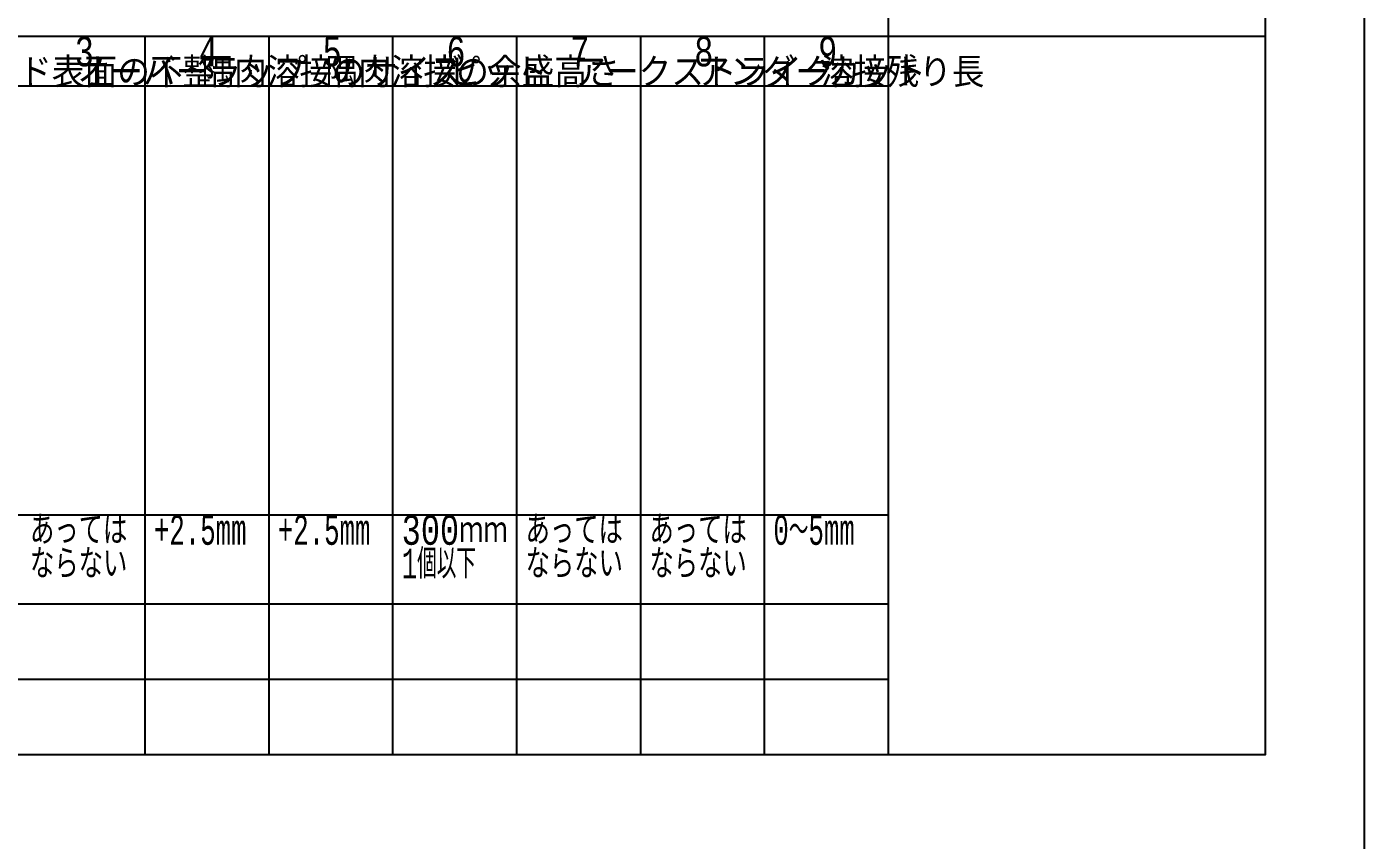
# Model space of a CAD drawing. Header units: millimetres. Extents: x -4568 to 36914, y -114 to 17788.
# Drawn here: x 13474 to 14553, y 4763 to 5420 of the extents above; entities that cross this region are included whole.
import ezdxf
from ezdxf.enums import TextEntityAlignment as Align

# ---------------------------------------------------------------- set-up
doc = ezdxf.new("R2010")
doc.units = ezdxf.units.MM
doc.header["$LTSCALE"] = 5
doc.layers.get('0').update_dxf_attribs({"color": 255})
doc.layers.add('寸法', color=4, linetype='Continuous')
doc.layers.add('文字', color=7, linetype='Continuous')
doc.styles.add('DLSTANDARD1', font='monotxt.shx', dxfattribs={"width": 0.6, "bigfont": 'extfont'})
doc.styles.add('TATEGAKI', font='txt', dxfattribs={"bigfont": 'bigfont.shx'})

msp = doc.modelspace()

# ---------------------------------------------------------------- linework, layer by layer
at = {"linetype": 'Continuous', "lineweight": -3}
for p, q in [((11269.183, 5412), (14473.183, 5412)), ((11269.183, 5372), (14169.183, 5372)), ((11269.183, 5025.709), (14169.183, 5025.709)), ((11269.183, 4953.936), (14169.183, 4953.936)), ((11269.183, 4892.968), (14169.183, 4892.968))]:
    msp.add_line(p, q, dxfattribs=at)
for points in [[(11189.183, 7128), (14553.183, 7128), (14553.183, 4752), (11189.183, 4752)], [(11269.183, 7048), (14473.183, 7048), (14473.183, 4832), (11269.183, 4832)]]:
    msp.add_lwpolyline(points, close=True, dxfattribs=at)
at = {"layer": '寸法', "linetype": 'Continuous'}
for p, q in [((14169.183, 4832), (14169.183, 5452)), ((13569.183, 4832), (13569.183, 5412)), ((13669.183, 4832), (13669.183, 5412)), ((13769.183, 4832), (13769.183, 5412)), ((13869.183, 4832), (13869.183, 5412)), ((13969.183, 4832), (13969.183, 5412)), ((14069.183, 4832), (14069.183, 5412))]:
    msp.add_line(p, q, dxfattribs=at)

# ---------------------------------------------------------------- texts
at = {"layer": '文字', "color": 0, "linetype": 'Continuous', "ltscale": 6, "style": 'DLSTANDARD1'}
for s, width, p in [('3', 0.74375, (13512.39, 5380.574)), ('4', 0.74375, (13612.39, 5380.574)), ('5', 0.74375, (13712.39, 5380.574)), ('6', 0.74375, (13812.39, 5380.574)), ('7', 0.74375, (13912.39, 5380.574)), ('8', 0.74375, (14012.39, 5380.574)), ('あっては', 0.74375, (13476.277, 4994.284)), ('+2.5mm', 0.6, (13576.277, 4994.284)), ('+2.5mm', 0.6, (13676.277, 4994.284)), ('300ｍｍ', 0.74375, (13776.277, 4994.284)), ('あっては', 0.74375, (13876.277, 4994.284)), ('あっては', 0.74375, (13976.277, 4994.284)), ('ならない', 0.74375, (13476.277, 4967.08)), ('1個以下', 0.6, (13776.277, 4967.08)), ('ならない', 0.74375, (13876.277, 4967.08)), ('ならない', 0.74375, (13976.277, 4967.08))]:
    msp.add_text(s, height=24, dxfattribs=dict(at, width=width)).set_placement(p, align=Align.BOTTOM_LEFT)
at = {"layer": '文字', "color": 1, "linetype": 'Continuous', "ltscale": 6, "style": 'DLSTANDARD1'}
for s, width, p in [('9', 0.74375, (14112.39, 5380.574)), ('0～5mm', 0.6, (14076.277, 4994.284))]:
    msp.add_text(s, height=24, dxfattribs=dict(at, width=width)).set_placement(p, align=Align.BOTTOM_LEFT)
at = {"layer": '文字', "color": 1, "linetype": 'Continuous', "ltscale": 6, "style": 'TATEGAKI'}
msp.add_text('溶接残り長', height=24, dxfattribs=at).set_placement((14114.659, 5363.673), align=Align.BOTTOM_LEFT)
at = {"layer": '文字', "color": 0, "linetype": 'Continuous', "ltscale": 6, "style": 'TATEGAKI'}
for s, p in [('ビード表面の不整', (13414.659, 5363.673)), ('オーバーラップ', (13514.659, 5363.673)), ('隅肉溶接のサイズ', (13614.659, 5363.673)), ('隅肉溶接の余盛高さ', (13714.659, 5363.673)), ('ピット', (13814.659, 5363.673)), ('アークストライク', (13914.659, 5363.673)), ('アンダーカット', (14014.659, 5363.673))]:
    msp.add_text(s, height=24, dxfattribs=at).set_placement(p, align=Align.BOTTOM_LEFT)

doc.saveas('drawing.dxf')
